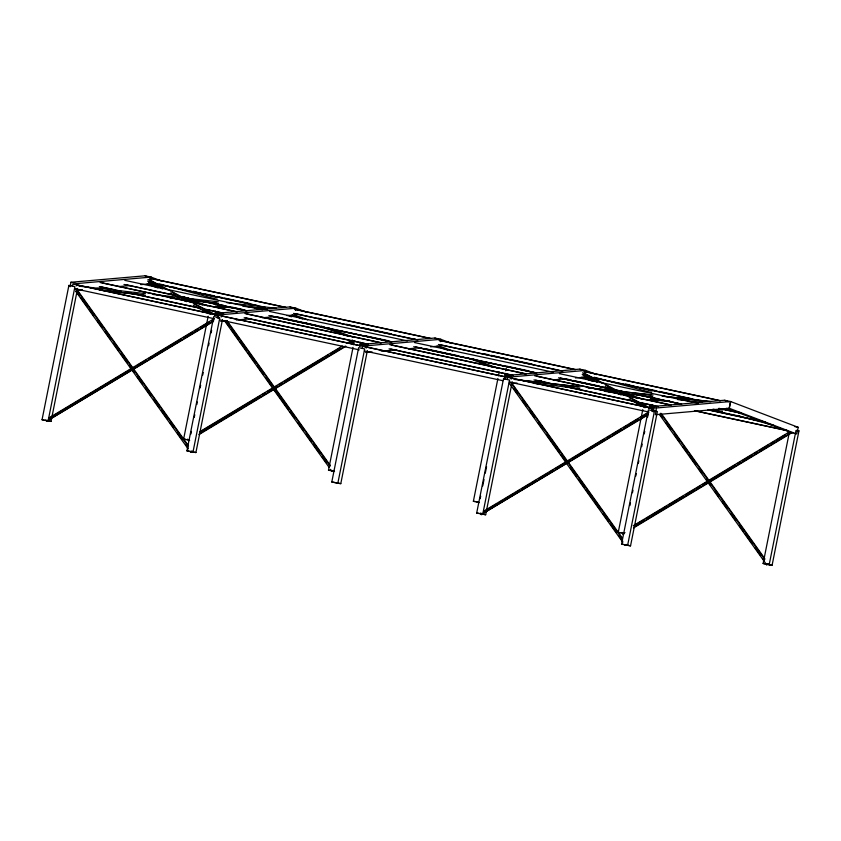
<?xml version="1.0" encoding="UTF-8"?>
<svg xmlns="http://www.w3.org/2000/svg" width="841" height="841" viewBox="0 0 841 841"><rect width="100%" height="100%" fill="white"/><g stroke="black" fill="none" stroke-linecap="round" stroke-linejoin="round"><path stroke-width="1.26" d="M70.192 286.749L70.886 282.271L144.894 275.816L151.222 277.152L162.082 281.293M76.573 285.803L76.92 283.564L150.928 277.11L150.402 280.474L151.222 277.152M221.446 316.91L221.793 314.671L295.801 308.216L295.454 310.455M366.329 348.016L366.676 345.777L440.673 339.322L440.327 341.562M511.202 379.123L511.549 376.884L585.557 370.429L585.031 373.793L585.851 370.471L579.523 369.136L505.515 375.591L511.549 376.884M656.422 407.99L655.381 414.718L729.389 408.253L730.43 401.535L656.422 407.99L650.387 406.697L724.395 400.242L730.724 401.577L798.288 427.354L796.658 433.998L729.094 408.221L730.724 401.577M51.543 418.881L51.038 421.436L42.05 419.733L68.888 285.425L70.854 285.698M72.484 286.161L72.894 284.111L654.193 408.789M48.084 421.036L74.923 286.728L68.888 285.425M52.058 416.316L77.614 288.41M189.656 440.358L183.622 439.065L208.158 316.269M208.925 312.431L209.441 309.866M186.923 450.839L213.761 316.531L219.806 317.835L192.967 452.143L186.923 450.839L188.889 451.112M190.939 433.967L191.443 431.401M194.26 417.336L194.765 414.771M196.815 404.542L197.32 401.987M200.137 387.911L200.652 385.357M202.692 375.118L203.207 372.563M208.568 345.704L209.083 343.139M211.123 332.91L211.638 330.355M214.707 315.007L215.475 311.17M217.356 317.267L217.766 315.217M192.967 452.143L195.911 452.542L222.497 319.517M334.529 471.465L328.495 470.172L353.031 347.375M353.546 344.81L354.313 340.973M331.806 481.946L358.644 347.638L364.679 348.941L337.84 483.249L331.806 481.946L340.794 483.649L367.37 350.623M359.58 346.114L360.347 342.276M362.24 348.374L362.65 346.324M479.412 502.571L473.378 501.278L497.914 378.482M498.419 375.916L499.186 372.079M486.172 512.201L485.667 514.755L476.679 513.052L503.517 378.744L505.483 379.018M480.179 498.734L480.684 496.179M482.734 485.94L484.006 479.549M485.289 473.147L486.571 466.755M504.463 377.22L505.22 373.383M505.735 370.818L506.25 368.263M507.112 379.48L507.522 377.43M482.713 514.356L509.551 380.048L503.517 378.744M486.687 509.635L512.243 381.73M624.285 533.678L618.251 532.385L642.787 409.588M621.552 544.159L648.39 409.851L657.378 411.554L630.54 545.862L621.552 544.159L623.517 544.432M629.909 505.536L630.424 502.981M632.464 492.742L632.979 490.187M635.785 476.111L636.301 473.557M638.34 463.328L638.855 460.763M641.662 446.697L642.177 444.143M644.227 433.903L644.732 431.349M647.549 417.273L648.054 414.718M649.336 408.327L650.104 404.489M651.985 410.587L652.395 408.537M627.596 545.462L654.435 411.154M796.532 430.361L798.95 430.876L772.112 565.184L769.168 564.784L763.123 563.491L789.457 431.738M769.168 564.784L795.996 430.476L798.95 430.876M217.672 316.447L217.314 318.035L218.839 318.329M440.432 341.572L440.968 339.365L434.639 338.029L360.631 344.484L366.676 345.777M191.653 451.123L190.476 452.164L192.358 451.218M330.524 469.352L332.048 471.486L333.225 470.445M333.93 470.55L332.048 471.486M626.282 544.442L625.105 545.483L626.987 544.537M659.302 414.329L766.677 564.805L767.854 563.764M768.558 563.869L766.677 564.805M49.22 417.798L214.192 318.644M49.924 417.893L129.609 369.998M132.973 367.98L135.222 366.634M137.461 365.278L146.439 359.885M148.689 358.539L152.053 356.51M154.302 355.165L181.236 338.976M183.475 337.619L192.463 332.227M194.702 330.881L198.066 328.852M200.316 327.506L209.293 322.114M211.533 320.757L213.782 319.412M45.845 419.817L46.528 421.257L213.751 320.757M213.341 321.525L46.528 421.257M199.769 431.727L342.298 346.061M346.786 343.359L352.4 339.985M200.473 431.822L259.953 396.069M262.203 394.723L265.567 392.694M267.816 391.349L276.794 385.956M279.033 384.6L282.397 382.581M284.647 381.236L322.807 358.298M325.046 356.952L328.421 354.923M330.66 353.577L339.638 348.185M347.491 343.454L350.865 341.435M199.328 433.84L345.22 346.145M349.709 343.454L354.198 340.752M198.907 434.608L345.935 346.24M350.424 343.548L354.913 340.847M483.848 511.118L647.707 412.637M484.553 511.212L496.894 503.791M499.144 502.445L502.508 500.416M504.758 499.07L513.735 493.678M515.975 492.321L519.349 490.303M521.588 488.957L530.566 483.554M532.816 482.208L536.18 480.179M538.429 478.834L547.407 473.441M549.646 472.085L553.01 470.066M555.26 468.721L564.237 463.317M567.601 461.299L569.851 459.953M572.09 458.597L604.637 439.034M606.887 437.688L610.251 435.67M612.5 434.313L621.478 428.921M623.717 427.575L627.092 425.546M629.331 424.2L638.308 418.807M640.558 417.451L643.922 415.433M646.172 414.077L648.411 412.731M480.474 513.136L481.157 514.576L648.379 414.077M481.157 514.576L647.969 414.844M633.273 525.72L789.279 431.959M635.102 525.141L644.08 519.749M646.33 518.392L649.694 516.374M651.933 515.018L660.91 509.625M663.16 508.279L666.524 506.25M668.774 504.905L677.751 499.512M679.991 498.156L683.365 496.137M685.604 494.781L694.582 489.388M696.832 488.043L700.196 486.014M702.445 484.668L734.992 465.105M737.231 463.759L740.595 461.73M742.845 460.384L751.822 454.992M754.072 453.635L757.436 451.617M759.675 450.271L768.653 444.868M770.903 443.522L774.267 441.504M776.516 440.148L785.494 434.755M787.733 433.409L789.983 432.053M622.046 532.458L622.729 533.898L624.979 532.553M633.956 527.16L788.826 434.072M633.536 527.927L791.78 432.821M77.172 290.177L82.365 289.725M96.652 288.474L105.735 287.685M118.728 286.55L130.408 285.53M140.794 284.626L149.887 283.837M220.752 321.399L227.249 320.831M236.332 320.032L250.618 318.792M262.297 317.772L275.28 316.637M286.97 315.617L294.76 314.933M365.635 352.505L372.121 351.937M381.215 351.139L396.794 349.782M408.474 348.763L420.164 347.743M430.55 346.839L439.633 346.04M511.801 383.496L516.994 383.044M531.281 381.793L541.667 380.889M553.357 379.869L565.036 378.849M575.423 377.945L584.516 377.146M215.643 304.736L223.506 305.283M215.359 306.355L235.007 307.711M215.569 306.555L235.228 307.911M650.272 398.056L658.135 398.602M651.796 398.35L654.414 398.529M649.988 399.675L669.646 401.031M650.198 399.874L669.857 401.231M78.959 286.129L145.409 293.614M153.22 294.487L218.366 301.824M226.965 302.707L276.468 308.279M106.891 290.828L143.369 294.939M181.151 299.196L183.759 299.491M188.962 300.079L216.326 303.159M251.501 307.123L265.84 308.731M99.595 290.103L145.199 295.244M169.945 298.029L184.284 299.638M186.881 299.932L218.155 303.454M242.912 306.24L267.659 309.036M514.366 379.438L578.209 386.629M588.637 387.806L651.176 394.85M662.897 396.174L711.108 401.599M518.802 380.037L580.038 386.934M587.859 387.806L590.456 388.1M593.063 388.395L652.994 395.144M662.119 396.174L710.319 401.599M534.224 383.422L579.827 388.553M604.574 391.349L617.609 392.81M621.52 393.252L652.784 396.773M677.541 399.559L702.298 402.355M42.05 419.733L44.016 420.006M183.622 439.065L185.588 439.328M188.804 440.673L187.417 439.149M328.495 470.172L330.46 470.434M473.378 501.278L475.344 501.541M337.84 483.249L340.794 483.649M476.679 513.052L478.645 513.325M618.251 532.385L620.216 532.647M622.729 533.898L623.433 533.993M763.123 563.491L772.112 565.184M652.301 409.756L653.825 410.051L653.468 411.648L651.943 411.354M151.254 278.455L285.877 307.354M296.127 309.562L430.75 338.46M441.01 340.668L575.633 369.567M585.883 371.775L720.506 400.673M149.467 278.213L285.362 307.385M294.339 309.32L430.245 338.492M439.212 340.426L575.118 369.598M584.096 371.533L719.991 400.705M173.267 287.075L175.832 287.633M205.32 293.961L214.297 295.885M216.852 296.442L221.982 297.535M224.547 298.092L250.187 303.59M318.14 318.182L320.705 318.739M334.813 321.767L339.932 322.86M346.345 324.237L351.475 325.341M354.04 325.887L359.17 326.991M361.735 327.548L370.713 329.472M373.267 330.019L391.223 333.877M413.015 338.555L415.58 339.102M483.533 353.693L488.663 354.797M491.228 355.344L500.195 357.278M502.76 357.824L507.89 358.928M510.455 359.475L532.248 364.153M639.948 387.28L645.079 388.384M647.644 388.931L656.611 390.855M659.176 391.412L673.284 394.44M158.129 284.184L258.134 305.661M295.317 313.64L414.55 339.249M440.19 344.747L559.423 370.355M585.073 375.853L588.91 376.684M592.758 377.504L692.763 398.981M148.647 282.292L265.314 307.343M293.52 313.399L417.882 340.1M438.403 344.505L562.766 371.207M583.276 375.612L699.943 400.663M124.794 280.358L262.487 309.782M269.667 311.464L407.37 340.889M414.55 342.571L553.525 372.269M559.423 373.677L698.398 403.375M724.006 409.083L740.679 412.668M719.129 408.4L740.932 413.078M289.115 316.216L291.68 316.763M718.624 408.432L740.416 413.11M794.671 426.576L798.288 427.354M217.031 303.99L219.596 304.537M232.41 307.291L242.671 309.499M276.006 316.647L284.973 318.581M287.538 319.128L317.025 325.456M365.751 335.916L387.543 340.605M424.726 348.584L458.061 355.743M506.776 366.203L528.579 370.881M565.751 378.86L570.881 379.964M573.446 380.521L599.086 386.019M651.659 397.309L654.224 397.856M667.039 400.61L669.604 401.157M710.634 409.966L740.122 416.306M125.772 284.689L175.769 295.422M182.182 296.799L188.594 298.177M203.974 301.477L246.287 310.56M270.644 315.796L391.16 341.667M415.528 346.902L536.043 372.773M560.4 378.008L610.398 388.742M616.81 390.119L623.223 391.496M638.603 394.797L680.916 403.88M123.974 284.447L175.264 295.454M179.112 296.284L195.774 299.859M199.328 300.552L247.054 310.876M268.857 315.554L391.938 341.982M413.73 346.66L536.81 373.089M558.603 377.767L626.556 392.358M634.251 394.009L681.683 404.195M709.604 410.114L764.732 421.951M198.812 300.584L246.255 310.76M273.178 316.542L329.588 328.663M338.566 330.587L391.128 341.866M418.051 347.648L474.471 359.769M483.438 361.693L536.011 372.973M562.934 378.755L611.649 389.215M633.452 393.903L680.884 404.079M707.807 409.861L765.499 422.256M101.919 282.755L236.542 311.664M246.791 313.861L381.415 342.771M391.675 344.968L526.287 373.877M536.547 376.074L671.171 404.984M100.121 282.513L237.309 311.969M245.004 313.619L380.899 342.802M389.877 344.726L525.783 373.909M534.75 375.832L670.655 405.015M694.939 410.723L787.25 430.539M694.435 410.755L786.745 430.571M793.042 433.22L726.677 408.305M101.099 286.844L113.924 289.598M130.586 293.173L198.539 307.764M206.234 309.414L220.331 312.442M245.982 317.951L365.215 343.548M390.855 349.057L510.088 374.655M535.728 380.164L548.553 382.918M565.215 386.492L633.168 401.083M640.863 402.734L654.971 405.761M99.312 286.592L121.104 291.28M130.082 293.204L199.317 308.069M203.154 308.889L223.674 313.294M244.184 317.698L368.547 344.4M389.057 348.805L513.42 375.507M533.94 379.911L557.015 384.873M564.71 386.524L633.946 401.388M636.511 401.935L658.303 406.613M70.886 282.271L76.92 283.564M221.793 314.671L215.759 313.378L289.767 306.923L296.095 308.258L306.954 312.4M77.246 284.91L216.999 314.912M222.129 316.016L360.589 345.746M364.437 346.576L505.473 376.852M511.875 378.229L651.628 408.232M74.639 288.747L214.392 318.75M219.512 319.853L359.265 349.856M364.395 350.96L502.855 380.689M509.268 382.066L649.021 412.069M331.449 470.571L333.856 471.086M476.321 501.678L478.739 502.193M48.62 420.921L51.038 421.436M189.877 451.249L195.911 452.542M479.633 513.462L485.667 514.755M624.506 544.569L630.54 545.862M625.483 383.938L652.038 391.044M719.066 408.989L722.85 410.009M594.188 377.241L651.617 392.631M713.052 409.073L722.43 411.596M738.345 415.843L773.752 425.325M193.388 291.291L217.409 297.725M159.559 283.932L216.978 299.312M303.717 322.524L339.123 332.006M724.69 400.284L728.306 401.662M585.851 370.471L596.711 374.613M579.817 369.178L583.433 370.555M584.222 377.115L593.872 380.794M626.45 393.22L642.135 399.212M581.804 377.199L592.663 381.341M616.789 390.55L619.207 391.464M624.033 393.304L637.299 398.371M440.968 339.365L451.827 343.506M434.934 338.071L440.968 340.374M439.338 346.008L452.616 351.065M473.126 358.897L497.252 368.106M436.931 346.093L447.78 350.234M468.3 358.056L492.427 367.265M290.061 306.965L293.677 308.342M294.466 314.902L307.743 319.958M328.253 327.79L352.379 336.999M292.048 314.986L302.907 319.128M321.01 326.035L347.554 336.158M145.178 275.859L148.804 277.236M149.593 283.795L159.243 287.475M183.37 296.684L188.195 298.523M191.822 299.901L207.506 305.893M147.175 283.88L158.034 288.021M182.161 297.23L186.986 299.07M189.404 299.985L202.67 305.052M584.096 373.089L650.398 408.232M582.571 372.805L602.009 383.107M605.436 384.926L626.009 395.827M629.446 397.646L650.019 408.547M583.738 374.687L589.457 377.725M591.749 378.934L594.03 380.143M607.749 387.417L612.322 389.835M632.895 400.736L642.04 405.593M582.214 374.403L597.078 382.277M605.078 386.524L614.224 391.37M616.506 392.579L621.078 394.997M629.079 399.244L645.089 407.727M149.467 279.78L170.05 290.681M172.331 291.89L215.769 314.912M147.942 279.485L167.38 289.788M170.807 291.606L191.38 302.508M193.672 303.717L215.391 315.228M149.109 281.367L159.401 286.823M198.266 307.428L200.547 308.636M202.839 309.845L207.412 312.274M147.585 281.083L162.45 288.957M170.45 293.204L179.596 298.05M181.877 299.259L186.45 301.677M193.314 305.315L210.46 314.408M661.184 413.394L764.753 558.529M660.479 413.299L764.805 559.496M660.006 414.434L662.298 417.63M666.104 422.97L670.666 429.373M674.482 434.702L679.044 441.115M682.85 446.445L687.423 452.847M688.947 454.981L695.801 464.589M698.85 468.858L701.899 473.126M706.461 479.528L710.267 484.868M714.839 491.27L718.645 496.6M722.451 501.94L727.023 508.342M730.829 513.683L735.402 520.085M739.207 525.415L743.78 531.817M745.305 533.951L752.159 543.559M755.197 547.827L760.537 555.302M762.819 558.498L764.343 560.632M652.448 404.731L653.972 406.865M511.233 382.329L622.424 538.135M510.529 382.235L622.477 539.113M513.872 388.7L517.678 394.04M522.25 400.442L526.056 405.783M529.862 411.112L534.434 417.514M538.24 422.855L542.802 429.257M546.618 434.597L551.181 440.999M552.705 443.133L559.559 452.731M561.084 454.865L565.657 461.267M570.219 467.68L576.316 476.216M578.597 479.412L584.695 487.948M586.219 490.082L593.073 499.691M594.598 501.825L599.927 509.299M602.965 513.567L608.295 521.031M610.587 524.237L616.674 532.774M618.965 535.98L622.771 541.31M509.352 383.275L622.824 542.287M227.312 321.136L330.124 465.21M226.607 321.041L330.177 466.177M225.377 321.115L229.95 327.517M231.475 329.651L238.329 339.249M239.853 341.383L246.697 350.991M248.221 353.125L255.075 362.734M257.367 365.93L263.454 374.466M265.745 377.672L271.832 386.208M274.113 389.415L280.211 397.951M281.735 400.085L288.589 409.693M290.113 411.827L294.676 418.229M297.725 422.497L303.054 429.961M306.103 434.229L311.433 441.704M313.714 444.91L319.811 453.446M322.092 456.642L326.665 463.044M217.819 311.412L219.343 313.546M224.673 321.01L328.999 467.218M76.605 289.01L188.552 445.888M75.9 288.915L187.848 445.793M76.195 291.112L79.243 295.38M80.768 297.514L87.611 307.123M89.135 309.257L93.708 315.659M97.514 320.999L102.087 327.401M105.136 331.669L110.465 339.144M113.503 343.412L118.844 350.876M121.125 354.082L127.212 362.618M129.503 365.814L131.028 367.948M132.552 370.093L134.066 372.227M137.115 376.495L142.444 383.959M145.493 388.227L150.823 395.701M153.871 399.969L159.201 407.443M161.483 410.639L167.58 419.175M169.861 422.382L173.666 427.712M177.483 433.052L182.045 439.454M185.85 444.794L188.142 447.99M75.49 291.018L188.195 448.968M481.189 513.231L481.861 514.671M218.271 316.71L217.567 316.615L218.954 318.15L218.271 316.71M652.9 410.03L652.196 409.935L653.583 411.47L652.9 410.03"/></g></svg>
